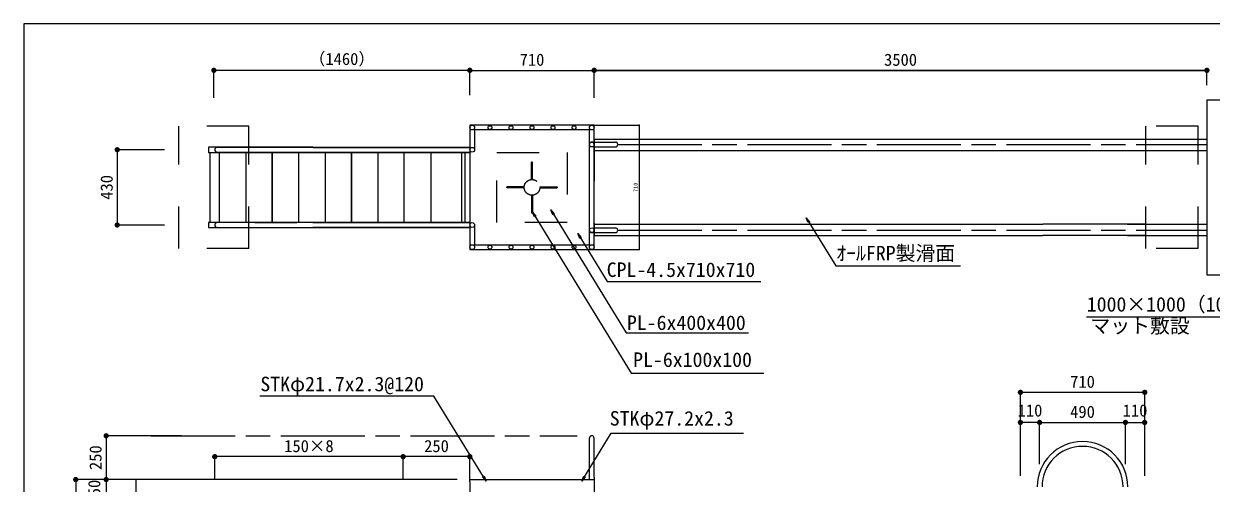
# Model space of a CAD drawing. Units: millimetres at full size, sheet at 1:40; some dimension numbers follow another scale. Extents: x 12589 to 23542, y 6556 to 14023.
# Drawn here: x 12589 to 19372, y 11179 to 13803 of the extents above; entities that cross this region are included whole.
import ezdxf
from ezdxf.enums import TextEntityAlignment as Align

# ---------------------------------------------------------------- set-up
doc = ezdxf.new("R2010")
doc.units = ezdxf.units.MM
doc.header["$LTSCALE"] = 40
doc.linetypes.add('CHAIN', pattern=[18.5, 12, -1.5, 3.5, -1.5])
doc.linetypes.add('DASHED_SPACED', pattern=[12, 6, -6])
for name, color, linetype, lineweight in [('_0-0_', 7, 'Continuous', 25), ('ADD_LINE', 7, 'DASHED_SPACED', 25), ('ハッチ', 4, 'Continuous', 25), ('寸法', 3, 'Continuous', 25), ('本体', 7, 'Continuous', 25)]:
    doc.layers.add(name, color=color, linetype=linetype, lineweight=lineweight)
doc.styles.add('ＭＳ ゴシック', font='')
doc.styles.get('ＭＳ ゴシック').set_extended_font_data('MS Gothic')

# ---------------------------------------------------------------- blocks, each defined once
blk = doc.blocks.new('filled_dot')
at = {"color": 0, "linetype": 'Continuous', "lineweight": -2, "const_width": 1.25}
blk.add_lwpolyline([(-0.625, 0, 1), (0.625, 0, 1)], format="xyb", close=True, dxfattribs=at)

msp = doc.modelspace()

# ---------------------------------------------------------------- hatches: boundary and pattern name
at = {"layer": '寸法'}
for points in [[(15494.15, 12727.83), (15513.9, 12704.75), (15505.8, 12699.77)], [(15599.39, 12739.87), (15619.14, 12716.79), (15611.04, 12711.82)], [(17058.31, 12695.45), (17078.06, 12672.37), (17069.96, 12667.4)], [(15753.11, 12605.16), (15772.85, 12582.08), (15764.76, 12577.11)], [(15230.01, 11191.46), (15210.26, 11214.54), (15218.36, 11219.51)], [(15776.01, 11191.46), (15787.66, 11219.51), (15795.76, 11214.54)]]:
    msp.add_hatch(color=256, dxfattribs=at).paths.add_polyline_path(points)

# ---------------------------------------------------------------- linework, layer by layer
at = {"layer": '_0-0_', "color": 6}
msp.add_lwpolyline([(23541.77, 13803.22), (12589.26, 13803.22), (12589.26, 6555.96), (23541.77, 6555.96)], close=True, dxfattribs=at)
at = {"layer": 'ADD_LINE'}
for p, q in [((15847.11, 13143.74), (15847.11, 12593.74)), ((13908.71, 13068.74), (15137.11, 13068.74)), ((13908.71, 12668.74), (15137.11, 12668.74))]:
    msp.add_line(p, q, dxfattribs=at)
at = {"layer": 'ハッチ', "color": 7, "linetype": 'CHAIN'}
for p, q in [((15982.02, 13113.74), (19347.11, 13113.74)), ((15982.02, 12623.74), (19347.11, 12623.74))]:
    msp.add_line(p, q, dxfattribs=at)
at = {"layer": '寸法'}
for p, q in [((15137.11, 13537.15), (15847.11, 13537.15)), ((15137.11, 13537.15), (15847.11, 13537.15)), ((15137.11, 13395.75), (15137.11, 13537.15)), ((15847.11, 13537.15), (19347.11, 13537.15)), ((15847.11, 13380.44), (15847.11, 13537.15)), ((19347.11, 13537.15), (15847.11, 13537.15)), ((15847.11, 13380.44), (15847.11, 13537.15)), ((19347.11, 13452.94), (19347.11, 13537.15)), ((15847.11, 13223.74), (16104.15, 13223.74)), ((16104.15, 13223.74), (16104.15, 12513.74)), ((13123.25, 13083.74), (13123.25, 12653.74)), ((13393.31, 13083.74), (13123.25, 13083.74)), ((13393.31, 12653.74), (13123.25, 12653.74)), ((15847.11, 12513.74), (16104.15, 12513.74)), ((18281.44, 11698.17), (18991.44, 11698.17)), ((18281.44, 11220.65), (18281.44, 11698.17)), ((18991.44, 11220.65), (18991.44, 11698.17)), ((18391.44, 11526.42), (18281.44, 11526.42)), ((18281.44, 11287.66), (18281.44, 11526.42)), ((18391.44, 11526.42), (18881.44, 11526.42)), ((18391.44, 11287.66), (18391.44, 11526.42)), ((18391.44, 11287.66), (18391.44, 11526.42)), ((18881.44, 11287.66), (18881.44, 11526.42)), ((18881.44, 11526.42), (18991.44, 11526.42)), ((18881.44, 11287.66), (18881.44, 11526.42)), ((18991.44, 11287.66), (18991.44, 11526.42)), ((13059.86, 11450.03), (13059.86, 11200.03)), ((13490.86, 11450.03), (13059.86, 11450.03)), ((14756.31, 11330.78), (13679.89, 11330.78)), ((13679.89, 11200.03), (13679.89, 11330.78)), ((15137.11, 11330.78), (14756.31, 11330.78)), ((14756.31, 11200.03), (14756.31, 11330.78)), ((14756.31, 11200.03), (14756.31, 11330.78)), ((15137.11, 11200.03), (15137.11, 11330.78)), ((12886.31, 11200.03), (12886.31, 10450.03)), ((15065.62, 11200.03), (12886.31, 11200.03)), ((13490.86, 11200.03), (13059.86, 11200.03)), ((13230.91, 10450.03), (13230.91, 11200.03))]:
    msp.add_line(p, q, dxfattribs=at)
at = {"layer": '寸法', "color": 1, "linetype": 'CHAIN'}
msp.add_line((13317.31, 11450.03), (15750.86, 11450.03), dxfattribs=at)
at = {"layer": '寸法'}
for points in [[(15494.15, 12727.83), (16058.74, 11808.24), (16815.37, 11808.24)], [(15599.39, 12739.87), (16030.72, 12037.35), (16727.94, 12037.35)], [(17058.31, 12695.45), (17226.65, 12421.27), (17939.78, 12421.27)], [(15753.11, 12605.16), (15921.45, 12330.98), (16798.32, 12330.98)], [(20149.33, 12402.09), (19980.99, 12127.91), (18658.53, 12127.91)], [(15230.01, 11191.46), (14932.14, 11676.62), (13936.88, 11676.7)], [(15776.01, 11191.46), (15944.35, 11465.64), (16699.76, 11465.64)]]:
    msp.add_lwpolyline(points, dxfattribs=at)
at = {"layer": '寸法', "lineweight": 13}
for points in [[(15494.15, 12727.83), (15513.9, 12704.75), (15505.8, 12699.77)], [(15599.39, 12739.87), (15619.14, 12716.79), (15611.04, 12711.82)], [(17058.31, 12695.45), (17078.06, 12672.37), (17069.96, 12667.4)], [(15753.11, 12605.16), (15772.85, 12582.08), (15764.76, 12577.11)], [(15230.01, 11191.46), (15210.26, 11214.54), (15218.36, 11219.51)], [(15776.01, 11191.46), (15787.66, 11219.51), (15795.76, 11214.54)]]:
    msp.add_lwpolyline(points, close=True, dxfattribs=at)
at = {"layer": '本体'}
for p, q in [((15137.11, 13537.15), (13675.35, 13537.15)), ((13675.35, 13380.44), (13675.35, 13537.15)), ((15137.11, 13395.75), (15137.11, 13537.15)), ((19347.11, 13368.74), (19347.11, 12368.74)), ((19347.11, 13368.74), (20347.11, 13368.74)), ((15137.11, 13223.74), (15137.11, 12513.74)), ((15847.11, 13223.74), (15137.11, 13223.74)), ((15164.31, 13196.54), (15164.31, 13083.74)), ((15819.91, 13196.54), (15164.31, 13196.54)), ((15819.91, 12540.94), (15819.91, 13196.54)), ((15847.11, 12513.74), (15847.11, 13223.74)), ((13645.35, 13098.74), (13645.35, 13068.74)), ((14240.21, 13098.74), (13645.35, 13098.74)), ((14240.21, 13097.34), (13693.49, 13097.34)), ((14240.21, 13098.74), (15137.11, 13098.74)), ((14242.91, 13097.34), (15137.11, 13097.34)), ((15137.11, 13103.74), (15137.11, 13063.74)), ((15847.11, 13143.74), (18410.51, 13143.74)), ((15847.11, 13127.34), (15968.42, 13127.34)), ((15847.11, 13100.14), (15968.42, 13100.14)), ((18410.51, 13143.74), (18993.31, 13143.74)), ((18893.31, 13143.74), (19347.11, 13143.74)), ((13645.35, 13068.74), (14240.21, 13068.74)), ((13654.91, 12668.74), (13654.91, 13068.74)), ((13693.49, 13070.14), (14242.91, 13070.14)), ((13706.43, 12668.74), (13706.43, 13068.74)), ((13857.33, 13068.74), (13857.33, 12668.74)), ((14008.23, 13068.74), (14008.23, 12668.74)), ((14008.23, 12668.74), (14008.23, 13068.74)), ((14159.13, 13068.74), (14159.13, 12668.74)), ((14240.21, 13068.74), (15137.11, 13068.74)), ((14242.91, 13070.14), (15137.11, 13070.14)), ((14310.04, 13067.34), (14310.04, 12667.34)), ((14460.94, 13068.74), (14460.94, 12668.74)), ((14460.94, 12668.74), (14460.94, 13068.74)), ((14611.84, 13068.74), (14611.84, 12668.74)), ((14762.74, 12668.74), (14762.74, 13068.74)), ((14913.65, 13068.74), (14913.65, 12668.74)), ((15089.27, 13068.74), (15089.27, 12668.74)), ((15108.71, 13068.74), (15108.71, 12668.74)), ((15847.11, 13078.74), (18410.51, 13078.74)), ((18410.51, 13078.74), (18993.31, 13078.74)), ((18893.31, 13078.74), (19347.11, 13078.74)), ((15489.11, 12724.19), (15495.11, 12724.19)), ((14240.21, 12668.74), (13645.35, 12668.74)), ((13645.35, 12668.74), (13645.35, 12638.74)), ((13645.35, 12638.74), (14240.21, 12638.74)), ((14240.21, 12667.34), (13693.49, 12667.34)), ((13693.49, 12640.14), (14240.21, 12640.14)), ((15137.11, 12668.74), (14240.21, 12668.74)), ((14240.21, 12667.34), (15137.11, 12667.34)), ((14240.21, 12640.14), (15137.11, 12640.14)), ((15137.11, 12638.74), (14240.21, 12638.74)), ((15137.11, 12673.74), (15137.11, 12633.74)), ((15164.31, 12653.74), (15164.31, 12540.94)), ((15847.11, 12658.74), (18410.51, 12658.74)), ((15847.11, 12637.34), (15968.42, 12637.34)), ((18993.31, 12658.74), (18410.51, 12658.74)), ((18893.31, 12658.74), (19347.11, 12658.74)), ((15847.11, 12610.14), (15968.42, 12610.14)), ((15847.11, 12593.74), (18410.51, 12593.74)), ((18993.31, 12593.74), (18410.51, 12593.74)), ((18893.31, 12593.74), (19347.11, 12593.74)), ((15137.11, 12513.74), (15847.11, 12513.74)), ((15164.31, 12540.94), (15819.91, 12540.94)), ((19347.11, 12368.74), (20347.11, 12368.74)), ((15819.91, 11200.03), (15819.91, 11436.43)), ((15847.11, 11213.63), (15847.11, 11436.43)), ((15137.11, 11200.03), (15847.11, 11200.03)), ((15137.11, 11186.43), (15137.11, 11200.03)), ((15847.11, 11213.63), (15847.11, 11186.43)), ((15137.11, 11186.43), (15137.11, 11036.43)), ((15847.11, 11186.43), (15847.11, 11036.43))]:
    msp.add_line(p, q, dxfattribs=at)
at = {"layer": '本体', "linetype": 'DASHED_SPACED'}
for p, q in [((13875.35, 13218.74), (13475.35, 13218.74)), ((13475.35, 12518.74), (13475.35, 13218.74)), ((13875.35, 12518.74), (13875.35, 13218.74)), ((19297.11, 13218.74), (18997.11, 13218.74)), ((18997.11, 12518.74), (18997.11, 13218.74)), ((19297.11, 12518.74), (19297.11, 13218.74)), ((15292.11, 12668.74), (15292.11, 13068.74)), ((15292.11, 13068.74), (15692.11, 13068.74)), ((15692.11, 13068.74), (15692.11, 12668.74)), ((15495.11, 13013.29), (15489.11, 13013.29)), ((15489.11, 13013.29), (15492.11, 13013.29)), ((15489.11, 12913.29), (15489.11, 13013.29)), ((15495.11, 12913.29), (15495.11, 13013.29)), ((15347.61, 12871.74), (15347.61, 12865.74)), ((15447.61, 12871.74), (15347.61, 12871.74)), ((15347.61, 12865.74), (15347.61, 12868.74)), ((15447.61, 12865.74), (15347.61, 12865.74)), ((15489.11, 12824.19), (15489.11, 12724.19)), ((15495.11, 12824.19), (15495.11, 12724.19)), ((15536.61, 12871.74), (15636.61, 12871.74)), ((15536.61, 12865.74), (15636.61, 12865.74)), ((15636.61, 12865.74), (15636.61, 12871.74)), ((15636.61, 12871.74), (15636.61, 12868.74)), ((15495.11, 12724.19), (15492.11, 12724.19)), ((15692.11, 12668.74), (15292.11, 12668.74)), ((13875.35, 12518.74), (13475.35, 12518.74)), ((19297.11, 12518.74), (18997.11, 12518.74))]:
    msp.add_line(p, q, dxfattribs=at)
at = {"layer": '本体', "color": 2}
for p, q in [((13059.86, 11200.03), (13059.86, 11056.44)), ((13490.86, 11200.03), (13059.86, 11200.03))]:
    msp.add_line(p, q, dxfattribs=at)
at = {"layer": '本体'}
for centre, radius in [((15150.71, 13210.14), 13.6), ((15252.06, 13210.14), 10.85), ((15372.16, 13210.14), 10.85), ((15492.11, 13210.14), 10.85), ((15612.06, 13210.14), 10.85), ((15732.16, 13210.14), 10.85), ((15833.51, 13210.14), 13.6), ((15150.71, 13083.74), 13.6), ((15833.51, 13113.74), 13.6), ((15150.71, 12653.74), 13.6), ((15833.51, 12623.74), 13.6), ((15150.71, 12527.34), 13.6), ((15252.06, 12527.34), 10.85), ((15372.16, 12527.34), 10.85), ((15492.11, 12527.34), 10.85), ((15612.06, 12527.34), 10.85), ((15732.16, 12527.34), 10.85), ((15833.51, 12527.34), 13.6)]:
    msp.add_circle(centre, radius, dxfattribs=at)
at = {"layer": '本体', "linetype": 'DASHED_SPACED'}
msp.add_circle((15492.11, 12868.74), 44.6, dxfattribs=at)
at = {"layer": '本体'}
for centre, radius, start, end in [((13693.49, 13083.74), 13.6, 90, 270), ((15833.51, 13113.74), 13.6, 360, 180), ((15968.42, 13113.74), 13.6, 270, 90), ((13693.49, 12653.74), 13.6, 90, 270), ((15833.51, 12623.74), 13.6, 180, 0), ((15968.42, 12623.74), 13.6, 270, 90), ((15833.51, 11436.43), 13.6, 0, 180), ((18636.44, 11158.26), 258.6, 0, 180), ((18636.44, 11158.26), 231.4, 0, 180)]:
    msp.add_arc(centre, radius, start, end, dxfattribs=at)

# ---------------------------------------------------------------- block references
at = {"layer": '寸法', "xscale": 12, "yscale": 12}
for p in [(15137.11, 13537.15), (15847.11, 13537.15), (18281.44, 11698.17), (18281.44, 11526.42), (18391.44, 11526.42), (18881.44, 11526.42), (13679.89, 11330.78), (14756.31, 11330.78)]:
    msp.add_blockref('filled_dot', p, dxfattribs=at)
at = {"layer": '寸法'}
for p, xscale, yscale, rotation in [((15847.11, 13537.15), 12, 12, 180), ((19347.11, 13537.15), 12, 12, 180), ((16104.15, 13223.74), 4, 4, 270), ((13123.25, 13083.74), 12, 12, 270), ((13123.25, 12653.74), 12, 12, 90), ((16104.15, 12513.74), 4, 4, 90), ((18991.44, 11698.17), 12, 12, 180), ((18391.44, 11526.42), 12, 12, 180), ((18881.44, 11526.42), 12, 12, 180), ((18991.44, 11526.42), 12, 12, 180), ((13059.86, 11450.03), 12, 12, 270), ((14756.31, 11330.78), 12, 12, 180), ((15137.11, 11330.78), 12, 12, 180), ((12886.31, 11200.03), 12, 12, 270), ((13059.86, 11200.03), 12, 12, 90)]:
    msp.add_blockref('filled_dot', p, dxfattribs=dict(at, xscale=xscale, yscale=yscale, rotation=rotation))
at = {"layer": '本体', "xscale": 12, "yscale": 12}
msp.add_blockref('filled_dot', (13675.35, 13537.15), dxfattribs=at)
at = {"layer": '本体', "xscale": 12, "yscale": 12, "rotation": 180}
msp.add_blockref('filled_dot', (15137.11, 13537.15), dxfattribs=at)
at = {"layer": '本体', "color": 2, "xscale": 12, "yscale": 12, "rotation": 270}
msp.add_blockref('filled_dot', (13059.86, 11200.03), dxfattribs=at)

# ---------------------------------------------------------------- texts
at = {"layer": '寸法', "style": 'ＭＳ ゴシック'}
for s, p in [('710', (15492.1, 13542.4)), ('3500', (17597.1, 13542.4)), ('710', (18636.42, 11703.42)), ('110', (18336.42, 11539.17)), ('490', (18636.42, 11531.67)), ('110', (18936.42, 11539.17)), ('150×8', (14218.1, 11336.03)), ('250', (14946.7, 11336.03))]:
    msp.add_text(s, height=69.28, dxfattribs=at).set_placement(p, align=Align.BOTTOM_CENTER)
for s, height, p in [('430', 69.28, (13117.99, 12868.74)), ('710', 23.09, (16102.39, 12868.74)), ('250', 69.28, (13054.6, 11325.03))]:
    msp.add_text(s, height=height, rotation=90, dxfattribs=at).set_placement(p, align=Align.BOTTOM_CENTER)
for s, p in [('ｵｰﾙFRP製滑面', (17229.21, 12426.47)), ('CPL-4.5x710x710', (15918.64, 12332.01)), ('1000×1000（1000×1500）', (18660.61, 12134.23)), ('PL-6x400x400', (16034.11, 12029.36)), ('マット敷設', (18681.63, 12012.11)), ('PL-6x100x100', (16069.76, 11818.27)), ('STKφ21.7x2.3@120', (13940.64, 11679.24)), ('STKφ27.2x2.3', (15936.06, 11483.12))]:
    msp.add_text(s, height=83.14, dxfattribs=at).set_placement(p, align=Align.BOTTOM_LEFT)
at = {"layer": '本体', "style": 'ＭＳ ゴシック'}
msp.add_text('（1460）', height=69.28, dxfattribs=at).set_placement((14406.23, 13546.78), align=Align.BOTTOM_CENTER)
at = {"layer": '本体', "color": 2, "style": 'ＭＳ ゴシック'}
msp.add_text('150', height=69.28, rotation=90, dxfattribs=at).set_placement((13047.1, 11128.24), align=Align.BOTTOM_CENTER)

doc.saveas('drawing.dxf')
